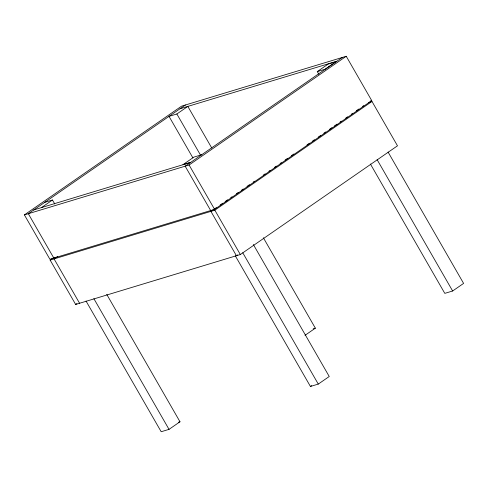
<?xml version="1.0" encoding="UTF-8"?>
<svg xmlns="http://www.w3.org/2000/svg" width="488" height="488" viewBox="0 0 488 488"><rect width="100%" height="100%" fill="white"/><g stroke="black" fill="none" stroke-linecap="round" stroke-linejoin="round"><path stroke-width="0.73" d="M24.4 214.903L181.548 106.171L346.236 56.266L371.74 100.619L214.592 209.352L49.904 259.262L24.4 214.903L189.088 164.999L346.236 56.266M185.471 104.981L28.322 213.72L53.826 258.073L55.046 257.231M41.504 207.589L52.466 200.007L54.748 203.966M192.931 157.947L169.025 116.364L176.863 113.985L187.831 106.402L211.737 147.98M317.273 71.602L328.235 64.013L336.079 61.64L325.112 69.223L317.273 71.602L318.792 74.243M342.314 57.456L185.166 166.188L210.67 210.541M368.715 102.449L371.984 101.455L397.488 145.808L240.34 254.541L75.652 304.451L50.148 260.098L53.277 257.932M57.724 256.377L54.07 258.908L79.574 303.261M75.652 304.451L76.909 303.585M216.398 207.583L210.914 211.377L236.418 255.73L237.638 254.889M220.143 204.99L222.644 203.264M225.145 201.532L227.64 199.805M230.763 197.646L232.014 196.78M236.387 193.754L238.26 192.455M241.383 190.296L243.262 188.996M247.007 186.404L249.508 184.678M253.254 182.085L254.504 181.219M263.252 175.168L265.124 173.868M268.876 171.276L270.12 170.41M274.494 167.384L276.367 166.091M280.118 163.498L281.369 162.632M285.114 160.04L287.615 158.307M291.36 155.715L293.861 153.988M306.983 144.912L309.477 143.179M312.601 141.02L314.479 139.721M318.225 137.128L320.726 135.402M323.849 133.236L325.722 131.943M329.473 129.351L331.968 127.618M334.469 125.892L336.97 124.159M340.093 122L341.338 121.134M345.711 118.108L347.59 116.815M351.336 114.216L352.586 113.356M356.332 110.758L358.832 109.031M362.578 106.439L363.798 105.597M50.148 260.098L214.836 210.188L371.984 101.455M86.034 301.047L161.186 431.734L169.025 429.361L179.993 421.772L106.744 294.386M304.994 335.335L315.352 328.168L263.355 237.748M235.283 255.779L310.435 386.465L311.649 385.624M370.404 164.005L444.794 293.367L452.638 290.994L463.6 283.406L388.076 152.061M310.435 386.465L318.274 384.087L329.241 376.504L253.333 244.5M179.987 108.775L336.83 61.244M370.429 101.016L371.74 100.619M201.715 154.733L193.876 157.112L182.909 164.7L190.753 162.321M44.628 202.38L52.466 200.007M33.66 209.968L190.649 162.394M313.211 328.814L315.352 328.168M178.565 422.205L179.993 421.772M377.108 159.649L452.638 290.994M176.863 113.985L200.775 155.568M242.749 252.741L318.274 384.087M189.088 164.999L214.592 209.352M214.836 210.188L240.34 254.541M93.879 298.674L169.025 429.361"/></g></svg>
